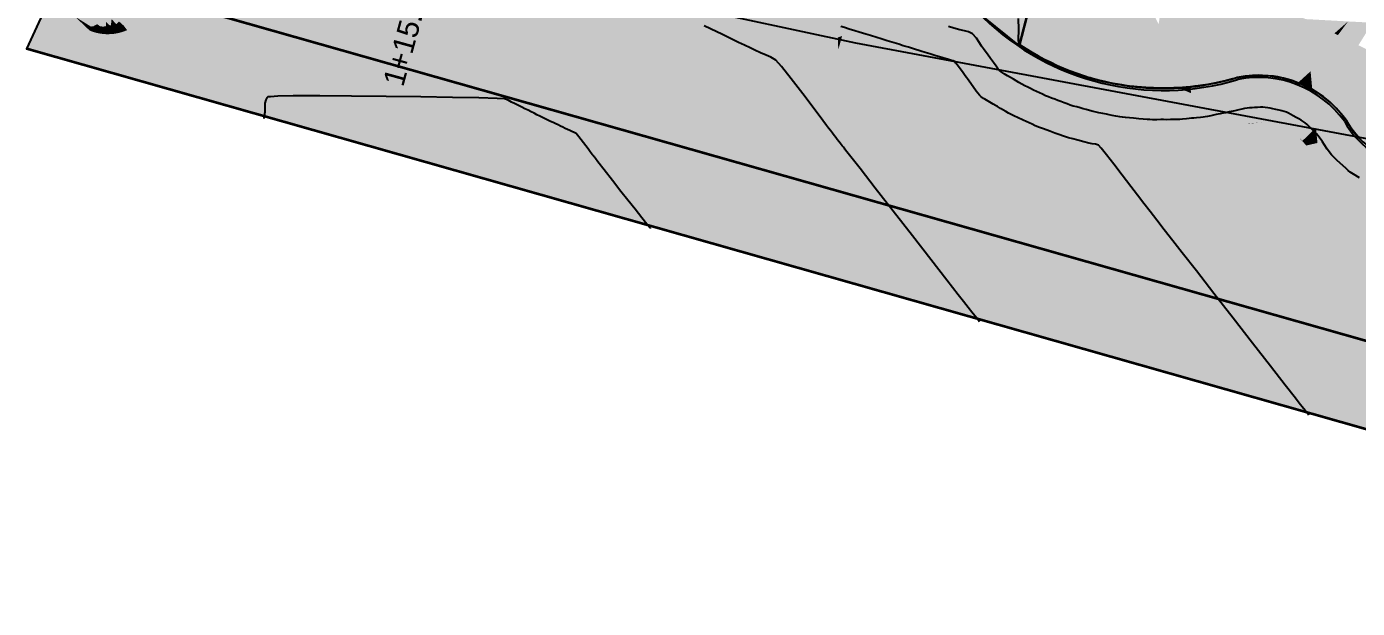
# Model space of a CAD drawing. Header units: millimetres. Extents: x 340454 to 342791, y 6993867 to 6995092.
# Drawn here: x 340709.1 to 340772, y 6994421.4 to 6994448.9 of the extents above; entities that cross this region are included whole.
import ezdxf

# ---------------------------------------------------------------- set-up
doc = ezdxf.new("R2010")
doc.units = ezdxf.units.MM
doc.header["$LTSCALE"] = 10
for name, color, linetype in [('A-MODELAGEM', 7, 'Continuous'), ('F-HZ-CORREDOR-FEAT', 2, 'Continuous'), ('F-HZ-SECAO-TXT', 7, 'Continuous'), ('Logo Inovar', 104, 'Continuous'), ('Lotes', 7, 'Continuous'), ('T-HM-CURVA_INTERMEDIARIA', 45, 'Continuous'), ('T-HM-CURVA_MESTRA', 20, 'Continuous'), ('TRAMA', 7, 'Continuous'), ('URB-Quadras', 3, 'Continuous')]:
    doc.layers.add(name, color=color, linetype=linetype)
doc.layers.add('PDF_VIAS', color=7, linetype='Continuous', true_color=0x818181)
doc.styles.add('ARIAL', font='arial.ttf', dxfattribs={"height": 2})
pattern_1 = [(0, (340635.80378, 6994418.6693), (0.4, 0.2), [0.2, -0.2, 0, -0.2, 0, -0.2])]

msp = doc.modelspace()

# ---------------------------------------------------------------- hatches: boundary and pattern name
at = {"layer": 'Logo Inovar'}
h = msp.add_hatch(dxfattribs=at)
h.set_pattern_fill('GRASS', color=253, scale=0.05)
h.set_pattern_definition([(90, (337861.4995, 6993200.848), (-0.8980256, 0.8980256), [0.238125, -1.5579262]), (45, (337861.4995, 6993200.848), (-0.8980256, 0.8980256), [0.238125, -1.031875]), (135, (337861.4995, 6993200.848), (-0.8980256, -0.8980256), [0.238125, -1.031875])])
h.paths.add_polyline_path([(340796.225, 6994427.227), (340795.349, 6994431.341), (340794.836, 6994432.973), (340792.425, 6994434.398), (340789.833, 6994433.594), (340788.189, 6994434.051), (340786.692, 6994435.438), (340785.127, 6994436.453), (340779.316, 6994440.222), (340773.95, 6994443.059), (340773.098, 6994443.431), (340748.271, 6994448.086), (340714.762, 6994455.266), (340712.687, 6994450.935)])
at = {"layer": 'TRAMA'}
h = msp.add_hatch(dxfattribs=at)
h.set_pattern_fill('MUDST', color=253, scale=0.8)
h.set_pattern_definition(pattern_1)
edge = h.paths.add_edge_path()
edge.add_line((340775.242, 6994463.544), (340773.927, 6994467.451))
edge.add_line((340773.927, 6994467.451), (340773.963, 6994470.081))
edge.add_line((340773.963, 6994470.081), (340774.876, 6994473.185))
edge.add_line((340774.876, 6994473.185), (340775.278, 6994475.85))
edge.add_line((340775.278, 6994475.85), (340772.357, 6994478.48))
edge.add_line((340772.357, 6994478.48), (340772.111, 6994478.569))
edge.add_arc((340767.37, 6994475.545), 5.624, -34.9514, 32.52204, ccw=False)
edge.add_arc((340777.889, 6994467.081), 7.9, 138.42555, 185.75499)
edge.add_arc((340763.767, 6994465.308), 6.337, 8.40289, 8.90329, ccw=False)
edge.add_arc((340763.712, 6994465.675), 6.349, -132.91346, 5.05414, ccw=False)
edge.add_line((340759.389, 6994461.025), (340758.653, 6994458.19))
edge.add_arc((340759.35, 6994458.087), 0.704, 171.61316, 219.18422)
edge.add_arc((340763.377, 6994463.713), 7.6, 233.00768, 307.83901)
edge.add_arc((340770.752, 6994453.51), 5, -10.29083, 122.84783, ccw=False)
edge.add_arc((340781.398, 6994453.004), 5.739, 183.87556, 221.05114)
edge.add_arc((340774.748, 6994446.187), 3.832, -82.83535, 52.70984, ccw=False)
edge.add_line((340775.226, 6994442.385), (340779.316, 6994440.222))
edge.add_line((340779.316, 6994440.222), (340785.127, 6994436.453))
edge.add_line((340785.127, 6994436.453), (340786.692, 6994435.438))
edge.add_line((340786.692, 6994435.438), (340788.189, 6994434.051))
edge.add_line((340788.189, 6994434.051), (340789.833, 6994433.594))
edge.add_line((340789.833, 6994433.594), (340792.425, 6994434.398))
edge.add_line((340792.425, 6994434.398), (340794.836, 6994432.973))
edge.add_line((340794.836, 6994432.973), (340795.349, 6994431.341))
edge.add_line((340795.349, 6994431.341), (340796.225, 6994427.227))
edge.add_line((340796.225, 6994427.227), (340803.306, 6994425.217))
edge.add_line((340803.306, 6994425.217), (340814.821, 6994465.865))
edge.add_arc((340823.002, 6994471.62), 10.003, 142.14748, 215.12391, ccw=False)
edge.add_line((340815.104, 6994477.759), (340815.44, 6994514.818))
edge.add_arc((340798.378, 6994522.634), 18.767, 303.1044, 335.38903, ccw=False)
edge.add_line((340808.628, 6994506.913), (340808.006, 6994472.385))
edge.add_line((340808.006, 6994472.385), (340798.513, 6994433.373))
edge.add_line((340798.513, 6994433.373), (340797.627, 6994433.819))
edge.add_line((340797.627, 6994433.819), (340792.77, 6994436.119))
edge.add_line((340792.77, 6994436.119), (340790.944, 6994439.588))
edge.add_line((340790.944, 6994439.588), (340792.186, 6994442.546))
edge.add_line((340792.186, 6994442.546), (340790.944, 6994444.701))
edge.add_line((340790.944, 6994444.701), (340790.287, 6994446.746))
edge.add_line((340790.287, 6994446.746), (340790.725, 6994449.996))
edge.add_line((340790.725, 6994449.996), (340789.264, 6994450.398))
edge.add_line((340789.264, 6994450.398), (340786.197, 6994450.069))
edge.add_line((340786.197, 6994450.069), (340784.371, 6994449.667))
edge.add_line((340784.371, 6994449.667), (340784.919, 6994447.732))
edge.add_line((340784.919, 6994447.732), (340783.787, 6994445.577))
edge.add_line((340783.787, 6994445.577), (340782.143, 6994445.322))
edge.add_line((340782.143, 6994445.322), (340778.163, 6994448.17))
edge.add_line((340778.163, 6994448.17), (340777.871, 6994452.26))
edge.add_line((340777.871, 6994452.26), (340777.177, 6994455.255))
edge.add_line((340777.177, 6994455.255), (340776.447, 6994460.038))
edge.add_line((340776.447, 6994460.038), (340775.242, 6994463.544))
h = msp.add_hatch(dxfattribs=at)
h.set_pattern_fill('AR-HBONE', color=253, scale=0.0015)
h.set_pattern_definition([(45, (340755.23036, 6994449.10018), (0, 0.21552615), [0.4572, -0.1524]), (135, (340755.33812, 6994449.20794), (2e-17, 0.21552615), [0.4572, -0.1524])])
h.paths.add_polyline_path([(340756.33, 6994449.254), (340755.847, 6994449.385), (340755.846, 6994449.38), (340754.41, 6994449.774), (340754.278, 6994449.292, 0.044622), (340755.983, 6994447.918)])
h.paths.add_polyline_path([(340716.655, 6994459.624), (340720.605, 6994458.54), (340720.611, 6994458.554), (340720.799, 6994458.561), (340720.789, 6994458.489), (340720.895, 6994458.46), (340720.908, 6994458.492), (340721.049, 6994458.474), (340721.078, 6994458.41), (340721.206, 6994458.375), (340721.251, 6994458.481), (340721.438, 6994458.489), (340721.416, 6994458.317), (340721.496, 6994458.295), (340721.548, 6994458.419), (340721.689, 6994458.401), (340721.692, 6994458.394), (340721.86, 6994458.401), (340721.834, 6994458.202), (340721.908, 6994458.182), (340721.969, 6994458.331), (340722.111, 6994458.314), (340722.208, 6994458.099), (340727.523, 6994456.64), (340727.582, 6994456.782), (340727.77, 6994456.789), (340727.742, 6994456.58), (340727.814, 6994456.56), (340727.879, 6994456.72), (340728.021, 6994456.702), (340728.124, 6994456.475), (340728.125, 6994456.474), (340728.222, 6994456.709), (340728.41, 6994456.716), (340728.372, 6994456.427), (340728.34, 6994456.415), (340728.566, 6994456.353), (340728.454, 6994456.489), (340728.519, 6994456.647), (340728.661, 6994456.629), (340728.664, 6994456.622), (340728.832, 6994456.629), (340728.793, 6994456.34), (340728.718, 6994456.311), (340729.018, 6994456.229), (340728.876, 6994456.402), (340728.941, 6994456.559), (340729.083, 6994456.542), (340729.184, 6994456.318), (340729.09, 6994456.209), (340754.278, 6994449.292), (340754.41, 6994449.774), (340716.702, 6994460.13), (340716.51, 6994460.185), (340716.399, 6994459.801), (340716.211, 6994459.855), (340712.472, 6994451.672), (340712.565, 6994451.63), (340712.927, 6994451.464)])
h = msp.add_hatch(dxfattribs=at)
h.set_pattern_fill('MUDST', color=253, scale=0.8)
h.set_pattern_definition(pattern_1)
edge = h.paths.add_edge_path()
edge.add_arc((340775.019, 6994431.677), 64.71, 154.41223, 158.62038)
edge.add_line((340714.762, 6994455.266), (340748.271, 6994448.086))
edge.add_line((340748.271, 6994448.086), (340771.866, 6994443.662))
edge.add_arc((340774.748, 6994446.187), 3.832, 208.00531, 221.21397, ccw=False)
edge.add_arc((340767.319, 6994441.467), 4.99, 35.81786, 101.46147)
edge.add_arc((340762.814, 6994458.136), 12.292, 226.01774, 286.61018, ccw=False)
edge.add_line((340754.278, 6994449.292), (340716.655, 6994459.624))
h = msp.add_hatch(dxfattribs=at)
h.set_pattern_fill('AR-HBONE', color=253, scale=0.0015)
h.set_pattern_definition([(45, (337861.49948, 6993610.78793), (0, 0.215526147), [0.4572, -0.1524]), (135, (337861.60724, 6993610.8957), (2e-17, 0.215526147), [0.4572, -0.1524])])
h.paths.add_polyline_path([(340709.057, 6994447.807), (340802.214, 6994421.369), (340803.305, 6994425.217), (340710.74, 6994451.487)])

# ---------------------------------------------------------------- linework, layer by layer
at = {"layer": 'A-MODELAGEM', "color": 161, "linetype": 'Continuous', "lineweight": -3}
for points in [[(340741.993, 6994449.136), (340743.094, 6994448.845), (340742.903, 6994452.45)], [(340743.094, 6994448.845), (340744.001, 6994452.149), (340742.903, 6994452.45)], [(340743.094, 6994448.845), (340744.194, 6994448.554), (340744.001, 6994452.149)], [(340744.194, 6994448.554), (340745.099, 6994451.847), (340744.001, 6994452.149)], [(340744.194, 6994448.554), (340745.295, 6994448.263), (340745.099, 6994451.847)], [(340745.295, 6994448.263), (340746.197, 6994451.545), (340745.099, 6994451.847)], [(340763.053, 6994452.089), (340762.58, 6994448.968), (340762.969, 6994448.145)], [(340763.283, 6994451.987), (340763.053, 6994452.089), (340762.969, 6994448.145)], [(340763.283, 6994451.987), (340762.969, 6994448.145), (340763.46, 6994447.105)], [(340763.53, 6994451.877), (340763.283, 6994451.987), (340763.46, 6994447.105)], [(340763.53, 6994451.877), (340763.46, 6994447.105), (340764.085, 6994446.02)], [(340763.793, 6994451.76), (340763.53, 6994451.877), (340764.085, 6994446.02)], [(340745.295, 6994448.263), (340746.396, 6994447.971), (340746.197, 6994451.545)], [(340746.396, 6994447.971), (340747.295, 6994451.244), (340746.197, 6994451.545)], [(340746.396, 6994447.971), (340747.413, 6994448.345), (340747.295, 6994451.244)], [(340747.413, 6994448.345), (340747.616, 6994448.419), (340747.295, 6994451.244)], [(340747.616, 6994448.419), (340748.315, 6994450.964), (340747.295, 6994451.244)], [(340755.139, 6994448.637), (340755.163, 6994451.19), (340754.816, 6994451.062)], [(340755.139, 6994448.637), (340756.757, 6994450.893), (340755.163, 6994451.19)], [(340764.351, 6994451.513), (340763.793, 6994451.76), (340764.666, 6994446.094)], [(340763.793, 6994451.76), (340764.085, 6994446.02), (340764.666, 6994446.094)], [(340764.737, 6994451.341), (340764.351, 6994451.513), (340764.666, 6994446.094)], [(340764.737, 6994451.341), (340764.666, 6994446.094), (340765.443, 6994446.236)], [(340765.167, 6994451.151), (340764.737, 6994451.341), (340765.443, 6994446.236)], [(340713.808, 6994448.693), (340712.694, 6994450.967), (340713.652, 6994448.904)], [(340714.001, 6994448.791), (340712.694, 6994450.967), (340713.808, 6994448.693)], [(340714.001, 6994448.791), (340712.859, 6994450.729), (340712.694, 6994450.967)], [(340714.001, 6994448.791), (340714.138, 6994448.875), (340712.859, 6994450.729)], [(340747.616, 6994448.419), (340748.422, 6994448.715), (340748.315, 6994450.964)], [(340748.422, 6994448.715), (340748.836, 6994448.867), (340748.315, 6994450.964)], [(340754.287, 6994449.324), (340755.139, 6994448.637), (340754.816, 6994451.062)], [(340755.139, 6994448.637), (340755.992, 6994447.95), (340756.757, 6994450.893)], [(340756.757, 6994450.893), (340755.992, 6994447.95), (340755.993, 6994447.949)], [(340756.464, 6994447.661), (340756.757, 6994450.893), (340755.993, 6994447.949)], [(340756.947, 6994447.393), (340756.757, 6994450.893), (340756.464, 6994447.661)], [(340761.676, 6994450.881), (340756.757, 6994450.893), (340761.201, 6994446.053)], [(340761.201, 6994446.053), (340756.757, 6994450.893), (340760.64, 6994446.138)], [(340760.64, 6994446.138), (340756.757, 6994450.893), (340760.083, 6994446.247)], [(340760.083, 6994446.247), (340756.757, 6994450.893), (340759.536, 6994446.381)], [(340759.536, 6994446.381), (340756.757, 6994450.893), (340758.995, 6994446.539)], [(340758.995, 6994446.539), (340756.757, 6994450.893), (340758.468, 6994446.719)], [(340758.468, 6994446.719), (340756.757, 6994450.893), (340757.949, 6994446.922)], [(340757.949, 6994446.922), (340756.757, 6994450.893), (340757.442, 6994447.147)], [(340757.442, 6994447.147), (340756.757, 6994450.893), (340756.947, 6994447.393)], [(340761.676, 6994450.881), (340761.201, 6994446.053), (340761.949, 6994450.302)], [(340765.221, 6994451.127), (340765.167, 6994451.151), (340766.21, 6994446.428)], [(340765.167, 6994451.151), (340765.443, 6994446.236), (340766.21, 6994446.428)], [(340765.717, 6994450.907), (340765.221, 6994451.127), (340766.299, 6994446.453)], [(340765.221, 6994451.127), (340766.21, 6994446.428), (340766.299, 6994446.453)], [(340766.162, 6994450.709), (340765.717, 6994450.907), (340766.299, 6994446.453)], [(340766.461, 6994450.577), (340766.162, 6994450.709), (340767.024, 6994446.548)], [(340766.162, 6994450.709), (340766.299, 6994446.453), (340767.024, 6994446.548)], [(340766.936, 6994450.366), (340766.461, 6994450.577), (340767.024, 6994446.548)], [(340761.949, 6994450.302), (340761.201, 6994446.053), (340761.77, 6994445.994)], [(340761.949, 6994450.302), (340761.77, 6994445.994), (340762.266, 6994449.632)], [(340767.311, 6994450.2), (340766.936, 6994450.366), (340767.756, 6994446.538)], [(340766.936, 6994450.366), (340767.024, 6994446.548), (340767.756, 6994446.538)], [(340767.798, 6994449.984), (340767.311, 6994450.2), (340767.756, 6994446.538)], [(340767.798, 6994449.984), (340767.756, 6994446.538), (340768.475, 6994446.424)], [(340768.114, 6994449.843), (340767.798, 6994449.984), (340768.475, 6994446.424)], [(340711.114, 6994449.051), (340712.042, 6994448.67), (340711.345, 6994449.332)], [(340712.042, 6994448.67), (340712.097, 6994448.862), (340711.345, 6994449.332)], [(340749.517, 6994447.354), (340750.055, 6994449.315), (340749.422, 6994449.082)], [(340750.557, 6994447.148), (340750.055, 6994449.315), (340749.517, 6994447.354)], [(340750.557, 6994447.148), (340750.414, 6994449.446), (340750.055, 6994449.315)], [(340750.557, 6994447.148), (340751.275, 6994449.763), (340750.414, 6994449.446)], [(340751.597, 6994446.942), (340751.275, 6994449.763), (340750.557, 6994447.148)], [(340751.597, 6994446.942), (340751.396, 6994449.807), (340751.275, 6994449.763)], [(340751.597, 6994446.942), (340752.394, 6994449.843), (340751.396, 6994449.807)], [(340752.637, 6994446.736), (340752.394, 6994449.843), (340751.597, 6994446.942)], [(340752.637, 6994446.736), (340753.414, 6994449.563), (340752.394, 6994449.843)], [(340752.637, 6994446.736), (340754.287, 6994449.324), (340753.414, 6994449.563)], [(340752.637, 6994446.736), (340755.139, 6994448.637), (340754.287, 6994449.324)], [(340762.266, 6994449.632), (340761.77, 6994445.994), (340762.58, 6994448.968)], [(340769.528, 6994449.216), (340768.114, 6994449.843), (340769.694, 6994447.491)], [(340768.114, 6994449.843), (340768.475, 6994446.424), (340769.694, 6994447.491)], [(340712.042, 6994448.67), (340712.225, 6994448.782), (340712.097, 6994448.862)], [(340712.042, 6994448.67), (340712.189, 6994448.616), (340712.225, 6994448.782)], [(340712.225, 6994448.782), (340712.247, 6994448.885), (340712.097, 6994448.862)], [(340712.189, 6994448.616), (340712.359, 6994448.698), (340712.225, 6994448.782)], [(340712.189, 6994448.616), (340712.34, 6994448.571), (340712.359, 6994448.698)], [(340712.225, 6994448.782), (340712.374, 6994448.8), (340712.247, 6994448.885)], [(340712.359, 6994448.698), (340712.374, 6994448.8), (340712.225, 6994448.782)], [(340712.376, 6994448.815), (340712.25, 6994448.9), (340712.247, 6994448.885)], [(340712.374, 6994448.8), (340712.376, 6994448.815), (340712.247, 6994448.885)], [(340712.376, 6994448.815), (340712.4, 6994448.973), (340712.25, 6994448.9)], [(340712.34, 6994448.571), (340712.501, 6994448.609), (340712.359, 6994448.698)], [(340712.359, 6994448.698), (340712.509, 6994448.71), (340712.374, 6994448.8)], [(340712.501, 6994448.609), (340712.509, 6994448.71), (340712.359, 6994448.698)], [(340712.511, 6994448.725), (340712.376, 6994448.815), (340712.374, 6994448.8)], [(340712.509, 6994448.71), (340712.511, 6994448.725), (340712.374, 6994448.8)], [(340712.376, 6994448.815), (340712.524, 6994448.882), (340712.4, 6994448.973)], [(340712.511, 6994448.725), (340712.524, 6994448.882), (340712.376, 6994448.815)], [(340712.501, 6994448.609), (340712.655, 6994448.613), (340712.509, 6994448.71)], [(340712.655, 6994448.628), (340712.511, 6994448.725), (340712.509, 6994448.71)], [(340712.655, 6994448.613), (340712.655, 6994448.628), (340712.509, 6994448.71)], [(340712.511, 6994448.725), (340712.658, 6994448.783), (340712.524, 6994448.882)], [(340712.655, 6994448.628), (340712.658, 6994448.783), (340712.511, 6994448.725)], [(340712.658, 6994448.783), (340712.659, 6994448.86), (340712.524, 6994448.882)], [(340712.655, 6994448.628), (340712.813, 6994448.668), (340712.658, 6994448.783)], [(340712.809, 6994448.745), (340712.659, 6994448.86), (340712.658, 6994448.783)], [(340712.813, 6994448.668), (340712.809, 6994448.745), (340712.658, 6994448.783)], [(340712.809, 6994448.745), (340712.802, 6994448.876), (340712.659, 6994448.86)], [(340712.821, 6994448.86), (340712.808, 6994449.085), (340712.802, 6994448.876)], [(340712.809, 6994448.745), (340712.821, 6994448.86), (340712.802, 6994448.876)], [(340712.821, 6994448.86), (340712.975, 6994448.931), (340712.808, 6994449.085)], [(340712.829, 6994448.729), (340712.821, 6994448.86), (340712.809, 6994448.745)], [(340712.813, 6994448.668), (340712.829, 6994448.729), (340712.809, 6994448.745)], [(340712.834, 6994448.653), (340712.829, 6994448.729), (340712.813, 6994448.668)], [(340713.006, 6994448.707), (340712.975, 6994448.931), (340712.821, 6994448.86)], [(340713.006, 6994448.707), (340712.821, 6994448.86), (340712.829, 6994448.729)], [(340713.024, 6994448.579), (340712.829, 6994448.729), (340712.834, 6994448.653)], [(340713.024, 6994448.579), (340713.006, 6994448.707), (340712.829, 6994448.729)], [(340713.006, 6994448.707), (340713.053, 6994448.859), (340712.975, 6994448.931)], [(340713.053, 6994448.859), (340713.042, 6994448.92), (340712.975, 6994448.931)], [(340713.09, 6994448.637), (340713.053, 6994448.859), (340713.006, 6994448.707)], [(340713.024, 6994448.579), (340713.09, 6994448.637), (340713.006, 6994448.707)], [(340713.166, 6994448.803), (340713.075, 6994449.219), (340713.042, 6994448.92)], [(340713.166, 6994448.803), (340713.042, 6994448.92), (340713.053, 6994448.859)], [(340713.09, 6994448.637), (340713.179, 6994448.743), (340713.053, 6994448.859)], [(340713.179, 6994448.743), (340713.166, 6994448.803), (340713.053, 6994448.859)], [(340713.166, 6994448.803), (340713.249, 6994449.025), (340713.075, 6994449.219)], [(340713.226, 6994448.525), (340713.179, 6994448.743), (340713.09, 6994448.637)], [(340713.367, 6994448.612), (340713.249, 6994449.025), (340713.166, 6994448.803)], [(340713.367, 6994448.612), (340713.166, 6994448.803), (340713.179, 6994448.743)], [(340713.383, 6994448.554), (340713.179, 6994448.743), (340713.226, 6994448.525)], [(340713.383, 6994448.554), (340713.367, 6994448.612), (340713.179, 6994448.743)], [(340713.367, 6994448.612), (340713.296, 6994448.973), (340713.249, 6994449.025)], [(340713.614, 6994448.618), (340713.423, 6994449.106), (340713.296, 6994448.973)], [(340713.42, 6994448.562), (340713.296, 6994448.973), (340713.367, 6994448.612)], [(340713.614, 6994448.618), (340713.296, 6994448.973), (340713.42, 6994448.562)], [(340713.76, 6994448.673), (340713.423, 6994449.106), (340713.614, 6994448.618)], [(340713.76, 6994448.673), (340713.652, 6994448.904), (340713.423, 6994449.106)], [(340713.76, 6994448.673), (340713.808, 6994448.693), (340713.652, 6994448.904)], [(340748.477, 6994447.56), (340748.422, 6994448.715), (340747.616, 6994448.419)], [(340748.477, 6994447.56), (340748.836, 6994448.867), (340748.422, 6994448.715)], [(340749.517, 6994447.354), (340748.836, 6994448.867), (340748.477, 6994447.56)], [(340749.517, 6994447.354), (340749.422, 6994449.082), (340748.836, 6994448.867)], [(340762.58, 6994448.968), (340761.77, 6994445.994), (340762.342, 6994445.96)], [(340762.58, 6994448.968), (340762.342, 6994445.96), (340762.969, 6994448.145)], [(340771.541, 6994449.106), (340769.528, 6994449.216), (340770.894, 6994448.541)], [(340770.894, 6994448.541), (340769.528, 6994449.216), (340769.694, 6994447.491)], [(340771.541, 6994449.106), (340770.894, 6994448.541), (340771.059, 6994448.46)], [(340771.858, 6994449.089), (340771.541, 6994449.106), (340771.059, 6994448.46)], [(340771.858, 6994449.089), (340771.059, 6994448.46), (340771.445, 6994448.269)], [(340772.322, 6994449.064), (340771.858, 6994449.089), (340771.445, 6994448.269)], [(340772.322, 6994449.064), (340771.445, 6994448.269), (340771.622, 6994448.181)], [(340772.693, 6994449.044), (340772.322, 6994449.064), (340771.622, 6994448.181)], [(340772.693, 6994449.044), (340771.622, 6994448.181), (340772.029, 6994447.98)], [(340712.495, 6994448.537), (340712.501, 6994448.609), (340712.34, 6994448.571)], [(340712.653, 6994448.514), (340712.501, 6994448.609), (340712.495, 6994448.537)], [(340712.653, 6994448.514), (340712.655, 6994448.613), (340712.501, 6994448.609)], [(340712.653, 6994448.514), (340712.821, 6994448.502), (340712.655, 6994448.613)], [(340712.821, 6994448.517), (340712.813, 6994448.668), (340712.655, 6994448.628)], [(340712.821, 6994448.517), (340712.655, 6994448.628), (340712.655, 6994448.613)], [(340712.821, 6994448.502), (340712.821, 6994448.517), (340712.655, 6994448.613)], [(340712.821, 6994448.517), (340712.834, 6994448.653), (340712.813, 6994448.668)], [(340712.843, 6994448.502), (340712.834, 6994448.653), (340712.821, 6994448.517)], [(340712.843, 6994448.502), (340712.821, 6994448.517), (340712.821, 6994448.502)], [(340712.843, 6994448.502), (340713.034, 6994448.505), (340712.834, 6994448.653)], [(340713.034, 6994448.505), (340713.024, 6994448.579), (340712.834, 6994448.653)], [(340713.112, 6994448.511), (340713.09, 6994448.637), (340713.024, 6994448.579)], [(340713.112, 6994448.511), (340713.024, 6994448.579), (340713.034, 6994448.505)], [(340713.112, 6994448.511), (340713.226, 6994448.525), (340713.09, 6994448.637)], [(340713.42, 6994448.562), (340713.367, 6994448.612), (340713.383, 6994448.554)], [(340747.436, 6994447.765), (340747.413, 6994448.345), (340746.396, 6994447.971)], [(340747.436, 6994447.765), (340747.616, 6994448.419), (340747.413, 6994448.345)], [(340748.477, 6994447.56), (340747.616, 6994448.419), (340747.436, 6994447.765)], [(340753.096, 6994446.102), (340755.139, 6994448.637), (340752.637, 6994446.736)], [(340753.096, 6994446.102), (340755.992, 6994447.95), (340755.139, 6994448.637)], [(340762.969, 6994448.145), (340762.342, 6994445.96), (340762.922, 6994445.953)], [(340762.969, 6994448.145), (340762.922, 6994445.953), (340763.46, 6994447.105)], [(340771.059, 6994448.46), (340770.894, 6994448.541), (340769.694, 6994447.491)], [(340771.059, 6994448.46), (340769.694, 6994447.491), (340769.704, 6994447.392)], [(340771.445, 6994448.269), (340771.059, 6994448.46), (340769.704, 6994447.392)], [(340771.445, 6994448.269), (340769.704, 6994447.392), (340769.765, 6994446.748)], [(340771.622, 6994448.181), (340771.445, 6994448.269), (340769.765, 6994446.748)], [(340771.622, 6994448.181), (340769.765, 6994446.748), (340769.771, 6994446.692)], [(340772.029, 6994447.98), (340771.622, 6994448.181), (340769.771, 6994446.692)], [(340753.761, 6994445.183), (340755.992, 6994447.95), (340753.096, 6994446.102)], [(340753.761, 6994445.183), (340753.917, 6994445.075), (340755.992, 6994447.95)], [(340754.079, 6994444.977), (340755.992, 6994447.95), (340753.917, 6994445.075)], [(340754.081, 6994444.976), (340755.992, 6994447.95), (340754.079, 6994444.977)], [(340754.081, 6994444.976), (340755.993, 6994447.949), (340755.992, 6994447.95)], [(340754.081, 6994444.976), (340754.716, 6994444.662), (340755.993, 6994447.949)], [(340754.716, 6994444.662), (340756.464, 6994447.661), (340755.993, 6994447.949)], [(340754.716, 6994444.662), (340755.993, 6994447.949), (340754.716, 6994444.662)], [(340754.716, 6994444.662), (340755.348, 6994444.349), (340756.464, 6994447.661)], [(340755.348, 6994444.349), (340756.947, 6994447.393), (340756.464, 6994447.661)], [(340755.348, 6994444.349), (340756.464, 6994447.661), (340755.348, 6994444.349)], [(340769.694, 6994447.491), (340768.475, 6994446.424), (340769.704, 6994447.392)], [(340772.029, 6994447.98), (340769.771, 6994446.692), (340769.846, 6994445.914)], [(340772.229, 6994447.881), (340772.029, 6994447.98), (340769.846, 6994445.914)], [(340772.46, 6994447.767), (340772.229, 6994447.881), (340769.846, 6994445.912)], [(340772.229, 6994447.881), (340769.846, 6994445.914), (340769.846, 6994445.912)], [(340772.46, 6994447.767), (340769.846, 6994445.91), (340770.433, 6994445.493)], [(340772.46, 6994447.767), (340769.846, 6994445.912), (340769.846, 6994445.91)], [(340772.86, 6994447.57), (340772.46, 6994447.767), (340770.433, 6994445.493)], [(340773.117, 6994447.442), (340772.86, 6994447.57), (340770.433, 6994445.493)], [(340773.117, 6994447.442), (340770.433, 6994445.493), (340770.977, 6994445.006)], [(340773.507, 6994447.25), (340773.117, 6994447.442), (340770.977, 6994445.006)], [(340756.011, 6994444.102), (340756.947, 6994447.393), (340755.348, 6994444.349)], [(340756.011, 6994444.102), (340757.442, 6994447.147), (340756.947, 6994447.393)], [(340756.011, 6994444.102), (340756.947, 6994447.393), (340756.011, 6994444.102)], [(340756.669, 6994443.856), (340757.442, 6994447.147), (340756.011, 6994444.102)], [(340756.669, 6994443.856), (340757.949, 6994446.922), (340757.442, 6994447.147)], [(340756.669, 6994443.856), (340757.442, 6994447.147), (340756.669, 6994443.856)], [(340757.354, 6994443.677), (340757.949, 6994446.922), (340756.669, 6994443.856)], [(340757.354, 6994443.677), (340758.468, 6994446.719), (340757.949, 6994446.922)], [(340757.354, 6994443.677), (340757.949, 6994446.922), (340757.354, 6994443.677)], [(340763.46, 6994447.105), (340762.922, 6994445.953), (340763.501, 6994445.973)], [(340763.46, 6994447.105), (340763.977, 6994446.011), (340764.085, 6994446.02)], [(340763.46, 6994447.105), (340763.501, 6994445.973), (340763.977, 6994446.011)], [(340769.704, 6994447.392), (340768.475, 6994446.424), (340769.765, 6994446.748)], [(340773.787, 6994447.111), (340773.507, 6994447.25), (340770.977, 6994445.006)], [(340773.787, 6994447.111), (340770.977, 6994445.006), (340771.446, 6994444.446)], [(340774.151, 6994446.931), (340773.787, 6994447.111), (340771.446, 6994444.446)], [(340774.458, 6994446.78), (340774.151, 6994446.931), (340771.446, 6994444.446)], [(340758.033, 6994443.499), (340758.468, 6994446.719), (340757.354, 6994443.677)], [(340758.033, 6994443.499), (340758.995, 6994446.539), (340758.468, 6994446.719)], [(340758.033, 6994443.499), (340758.468, 6994446.719), (340758.033, 6994443.499)], [(340758.033, 6994443.499), (340758.734, 6994443.39), (340758.995, 6994446.539)], [(340758.734, 6994443.39), (340759.536, 6994446.381), (340758.995, 6994446.539)], [(340758.734, 6994443.39), (340758.995, 6994446.539), (340758.734, 6994443.39)], [(340758.734, 6994443.39), (340759.429, 6994443.282), (340759.536, 6994446.381)], [(340759.429, 6994443.282), (340760.083, 6994446.247), (340759.536, 6994446.381)], [(340759.429, 6994443.282), (340759.536, 6994446.381), (340759.429, 6994443.282)], [(340759.429, 6994443.282), (340760.137, 6994443.244), (340760.083, 6994446.247)], [(340760.137, 6994443.244), (340760.64, 6994446.138), (340760.083, 6994446.247)], [(340760.137, 6994443.244), (340760.083, 6994446.247), (340760.137, 6994443.244)], [(340765.914, 6994444.059), (340765.443, 6994446.236), (340764.666, 6994446.094)], [(340766.815, 6994444.292), (340766.21, 6994446.428), (340765.443, 6994446.236)], [(340765.914, 6994444.059), (340766.815, 6994444.292), (340765.443, 6994446.236)], [(340766.815, 6994444.292), (340766.299, 6994446.453), (340766.21, 6994446.428)], [(340766.815, 6994444.292), (340767.024, 6994446.548), (340766.299, 6994446.453)], [(340767.004, 6994444.299), (340767.024, 6994446.548), (340766.815, 6994444.292)], [(340767.004, 6994444.299), (340767.154, 6994444.31), (340767.024, 6994446.548)], [(340767.567, 6994444.341), (340767.024, 6994446.548), (340767.154, 6994444.31)], [(340767.567, 6994444.341), (340767.756, 6994446.538), (340767.024, 6994446.548)], [(340767.567, 6994444.341), (340767.024, 6994446.548), (340767.567, 6994444.341)], [(340767.567, 6994444.341), (340768.475, 6994446.424), (340767.756, 6994446.538)], [(340767.567, 6994444.341), (340767.756, 6994446.538), (340767.567, 6994444.341)], [(340767.567, 6994444.341), (340767.969, 6994444.253), (340768.475, 6994446.424)], [(340767.969, 6994444.253), (340768.372, 6994444.164), (340768.475, 6994446.424)], [(340768.372, 6994444.164), (340769.17, 6994446.208), (340768.475, 6994446.424)], [(340768.372, 6994444.164), (340768.475, 6994446.424), (340768.372, 6994444.164)], [(340768.372, 6994444.164), (340769.827, 6994445.896), (340769.17, 6994446.208)], [(340768.372, 6994444.164), (340769.17, 6994446.208), (340768.372, 6994444.164)], [(340769.765, 6994446.748), (340768.475, 6994446.424), (340769.17, 6994446.208)], [(340769.765, 6994446.748), (340769.17, 6994446.208), (340769.771, 6994446.692)], [(340769.771, 6994446.692), (340769.17, 6994446.208), (340769.846, 6994445.914)], [(340769.846, 6994445.914), (340769.17, 6994446.208), (340769.827, 6994445.896)], [(340774.458, 6994446.78), (340771.446, 6994444.446), (340771.505, 6994444.338)], [(340774.516, 6994446.751), (340774.458, 6994446.78), (340771.505, 6994444.338)], [(340774.516, 6994446.751), (340771.505, 6994444.338), (340771.9, 6994443.774)], [(340774.822, 6994446.6), (340774.516, 6994446.751), (340771.9, 6994443.774)], [(340774.822, 6994446.6), (340771.9, 6994443.774), (340772.526, 6994443.188)], [(340760.137, 6994443.244), (340760.838, 6994443.207), (340760.64, 6994446.138)], [(340760.838, 6994443.207), (340761.201, 6994446.053), (340760.64, 6994446.138)], [(340760.838, 6994443.207), (340760.64, 6994446.138), (340760.838, 6994443.207)], [(340761.546, 6994443.24), (340761.201, 6994446.053), (340760.838, 6994443.207)], [(340761.546, 6994443.24), (340761.77, 6994445.994), (340761.201, 6994446.053)], [(340761.546, 6994443.24), (340761.201, 6994446.053), (340761.546, 6994443.24)], [(340762.247, 6994443.273), (340761.77, 6994445.994), (340761.546, 6994443.24)], [(340762.247, 6994443.273), (340762.342, 6994445.96), (340761.77, 6994445.994)], [(340762.247, 6994443.273), (340761.77, 6994445.994), (340762.247, 6994443.273)], [(340762.949, 6994443.377), (340762.342, 6994445.96), (340762.247, 6994443.273)], [(340762.949, 6994443.377), (340762.922, 6994445.953), (340762.342, 6994445.96)], [(340762.949, 6994443.377), (340762.342, 6994445.96), (340762.949, 6994443.377)], [(340763.643, 6994443.48), (340763.501, 6994445.973), (340762.922, 6994445.953)], [(340763.643, 6994443.48), (340762.922, 6994445.953), (340762.949, 6994443.377)], [(340763.643, 6994443.48), (340762.922, 6994445.953), (340763.643, 6994443.48)], [(340764.117, 6994445.715), (340763.977, 6994446.011), (340763.501, 6994445.973)], [(340764.331, 6994443.654), (340764.117, 6994445.715), (340763.501, 6994445.973)], [(340764.331, 6994443.654), (340763.501, 6994445.973), (340764.331, 6994443.654)], [(340764.331, 6994443.654), (340763.501, 6994445.973), (340763.643, 6994443.48)], [(340764.117, 6994445.715), (340764.085, 6994446.02), (340763.977, 6994446.011)], [(340765.01, 6994443.825), (340764.666, 6994446.094), (340764.085, 6994446.02)], [(340765.01, 6994443.825), (340764.085, 6994446.02), (340765.01, 6994443.825)], [(340765.01, 6994443.825), (340764.085, 6994446.02), (340764.117, 6994445.715)], [(340765.01, 6994443.825), (340764.117, 6994445.715), (340764.331, 6994443.654)], [(340765.01, 6994443.825), (340765.914, 6994444.059), (340764.666, 6994446.094)], [(340765.01, 6994443.825), (340764.666, 6994446.094), (340765.01, 6994443.825)], [(340768.731, 6994443.96), (340769.827, 6994445.896), (340768.372, 6994444.164)], [(340769.089, 6994443.756), (340769.827, 6994445.896), (340768.731, 6994443.96)], [(340769.089, 6994443.756), (340769.947, 6994444.865), (340769.827, 6994445.896)], [(340769.089, 6994443.756), (340769.827, 6994445.896), (340769.089, 6994443.756)], [(340769.846, 6994445.914), (340769.827, 6994445.896), (340769.846, 6994445.912)], [(340769.846, 6994445.912), (340769.827, 6994445.896), (340769.846, 6994445.91)], [(340769.846, 6994445.91), (340769.827, 6994445.896), (340769.849, 6994445.882)], [(340769.947, 6994444.865), (340769.849, 6994445.882), (340769.827, 6994445.896)], [(340770.433, 6994445.493), (340769.846, 6994445.91), (340769.849, 6994445.882)], [(340769.947, 6994444.865), (340770.433, 6994445.493), (340769.849, 6994445.882)], [(340769.947, 6994444.865), (340770.977, 6994445.006), (340770.433, 6994445.493)], [(340769.996, 6994444.356), (340770.977, 6994445.006), (340769.947, 6994444.865)], [(340770.022, 6994444.082), (340770.977, 6994445.006), (340769.996, 6994444.356)], [(340770.047, 6994443.819), (340770.977, 6994445.006), (340770.022, 6994444.082)], [(340770.047, 6994443.819), (340771.446, 6994444.446), (340770.977, 6994445.006)], [(340767.004, 6994444.299), (340766.815, 6994444.292), (340766.816, 6994444.285)], [(340769.089, 6994443.756), (340769.996, 6994444.356), (340769.947, 6994444.865)], [(340769.089, 6994443.756), (340769.947, 6994444.865), (340769.089, 6994443.756)], [(340769.089, 6994443.756), (340770.022, 6994444.082), (340769.996, 6994444.356)], [(340769.089, 6994443.756), (340769.996, 6994444.356), (340769.089, 6994443.756)], [(340770.073, 6994443.556), (340771.446, 6994444.446), (340770.047, 6994443.819)], [(340770.073, 6994443.556), (340771.505, 6994444.338), (340771.446, 6994444.446)], [(340770.076, 6994443.522), (340771.505, 6994444.338), (340770.073, 6994443.556)], [(340770.076, 6994443.522), (340771.9, 6994443.774), (340771.505, 6994444.338)], [(340769.089, 6994443.756), (340769.377, 6994443.459), (340770.022, 6994444.082)], [(340769.379, 6994443.457), (340770.022, 6994444.082), (340769.377, 6994443.459)], [(340769.379, 6994443.457), (340770.047, 6994443.819), (340770.022, 6994444.082)], [(340769.443, 6994443.39), (340770.047, 6994443.819), (340769.379, 6994443.457)], [(340769.443, 6994443.39), (340769.603, 6994443.252), (340770.047, 6994443.819)], [(340769.603, 6994443.252), (340770.073, 6994443.556), (340770.047, 6994443.819)], [(340770.091, 6994443.363), (340771.9, 6994443.774), (340770.076, 6994443.522)], [(340770.191, 6994442.326), (340771.9, 6994443.774), (340770.091, 6994443.363)], [(340770.191, 6994442.326), (340770.191, 6994442.326), (340771.9, 6994443.774)], [(340770.191, 6994442.326), (340771.26, 6994441.478), (340771.9, 6994443.774)], [(340771.26, 6994441.478), (340772.526, 6994443.188), (340771.9, 6994443.774)], [(340771.26, 6994441.478), (340771.9, 6994443.774), (340771.26, 6994441.478)], [(340769.443, 6994443.39), (340769.587, 6994443.242), (340769.603, 6994443.252)], [(340769.603, 6994443.252), (340770.076, 6994443.522), (340770.073, 6994443.556)], [(340769.603, 6994443.252), (340770.091, 6994443.363), (340770.076, 6994443.522)], [(340770.19, 6994442.327), (340770.091, 6994443.363), (340769.603, 6994443.252)], [(340770.19, 6994442.327), (340770.191, 6994442.326), (340770.091, 6994443.363)], [(340771.26, 6994441.478), (340772.514, 6994440.944), (340772.526, 6994443.188)]]:
    msp.add_solid(points, dxfattribs=at)
at = {"layer": 'A-MODELAGEM', "color": 11, "linetype": 'Continuous', "lineweight": -3}
for points in [[(340754.716, 6994444.662), (340754.716, 6994444.662), (340754.081, 6994444.976)], [(340754.716, 6994444.662), (340754.716, 6994444.662), (340754.716, 6994444.662)], [(340755.348, 6994444.349), (340755.348, 6994444.349), (340754.716, 6994444.662)], [(340755.348, 6994444.349), (340754.716, 6994444.662), (340754.716, 6994444.662)], [(340755.348, 6994444.349), (340756.011, 6994444.102), (340756.011, 6994444.102)], [(340755.348, 6994444.349), (340756.011, 6994444.102), (340755.348, 6994444.349)], [(340755.348, 6994444.349), (340755.348, 6994444.349), (340755.348, 6994444.349)], [(340766.819, 6994444.275), (340767.004, 6994444.299), (340766.816, 6994444.285)], [(340766.819, 6994444.275), (340767.155, 6994444.305), (340767.004, 6994444.299)], [(340767.155, 6994444.305), (340767.154, 6994444.31), (340767.004, 6994444.299)], [(340767.155, 6994444.305), (340767.567, 6994444.341), (340767.154, 6994444.31)], [(340767.155, 6994444.305), (340767.567, 6994444.341), (340767.567, 6994444.341)], [(340767.567, 6994444.341), (340767.567, 6994444.341), (340767.567, 6994444.341)], [(340767.567, 6994444.341), (340767.567, 6994444.341), (340767.567, 6994444.341)], [(340767.969, 6994444.253), (340767.969, 6994444.253), (340767.567, 6994444.341)], [(340767.969, 6994444.253), (340767.567, 6994444.341), (340767.567, 6994444.341)], [(340756.011, 6994444.102), (340756.011, 6994444.102), (340756.011, 6994444.102)], [(340756.011, 6994444.102), (340756.669, 6994443.856), (340756.669, 6994443.856)], [(340756.011, 6994444.102), (340756.669, 6994443.856), (340756.011, 6994444.102)], [(340756.669, 6994443.856), (340757.354, 6994443.677), (340757.354, 6994443.677)], [(340756.669, 6994443.856), (340757.354, 6994443.677), (340756.669, 6994443.856)], [(340756.669, 6994443.856), (340756.669, 6994443.856), (340756.669, 6994443.856)], [(340757.354, 6994443.677), (340757.354, 6994443.677), (340757.354, 6994443.677)], [(340757.354, 6994443.677), (340758.033, 6994443.499), (340758.033, 6994443.499)], [(340757.354, 6994443.677), (340758.033, 6994443.499), (340757.354, 6994443.677)], [(340763.643, 6994443.48), (340764.331, 6994443.654), (340764.331, 6994443.654)], [(340763.643, 6994443.48), (340764.331, 6994443.654), (340763.643, 6994443.48)], [(340764.331, 6994443.654), (340765.01, 6994443.825), (340764.331, 6994443.654)], [(340764.331, 6994443.654), (340764.331, 6994443.654), (340764.331, 6994443.654)], [(340765.01, 6994443.825), (340765.01, 6994443.825), (340765.01, 6994443.825)], [(340768.372, 6994444.164), (340768.372, 6994444.164), (340767.969, 6994444.253)], [(340768.372, 6994444.164), (340767.969, 6994444.253), (340767.969, 6994444.253)], [(340768.372, 6994444.164), (340768.731, 6994443.96), (340768.731, 6994443.96)], [(340768.372, 6994444.164), (340768.731, 6994443.96), (340768.372, 6994444.164)], [(340768.372, 6994444.164), (340768.372, 6994444.164), (340768.372, 6994444.164)], [(340768.372, 6994444.164), (340768.372, 6994444.164), (340768.372, 6994444.164)], [(340768.731, 6994443.96), (340769.089, 6994443.756), (340769.089, 6994443.756)], [(340768.731, 6994443.96), (340769.089, 6994443.756), (340768.731, 6994443.96)], [(340769.089, 6994443.756), (340769.089, 6994443.756), (340769.089, 6994443.756)], [(340769.089, 6994443.756), (340769.089, 6994443.756), (340769.089, 6994443.756)], [(340769.089, 6994443.756), (340769.089, 6994443.756), (340769.089, 6994443.756)], [(340769.371, 6994443.453), (340769.377, 6994443.459), (340769.089, 6994443.756)], [(340769.371, 6994443.453), (340769.089, 6994443.756), (340769.089, 6994443.756)], [(340758.734, 6994443.39), (340758.734, 6994443.39), (340758.033, 6994443.499)], [(340758.734, 6994443.39), (340758.033, 6994443.499), (340758.033, 6994443.499)], [(340758.033, 6994443.499), (340758.033, 6994443.499), (340758.033, 6994443.499)], [(340758.734, 6994443.39), (340758.734, 6994443.39), (340758.734, 6994443.39)], [(340759.429, 6994443.282), (340759.429, 6994443.282), (340758.734, 6994443.39)], [(340759.429, 6994443.282), (340758.734, 6994443.39), (340758.734, 6994443.39)], [(340760.137, 6994443.244), (340760.137, 6994443.244), (340759.429, 6994443.282)], [(340760.137, 6994443.244), (340759.429, 6994443.282), (340759.429, 6994443.282)], [(340759.429, 6994443.282), (340759.429, 6994443.282), (340759.429, 6994443.282)], [(340760.137, 6994443.244), (340760.137, 6994443.244), (340760.137, 6994443.244)], [(340760.838, 6994443.207), (340760.838, 6994443.207), (340760.137, 6994443.244)], [(340760.838, 6994443.207), (340760.137, 6994443.244), (340760.137, 6994443.244)], [(340760.838, 6994443.207), (340761.546, 6994443.24), (340761.546, 6994443.24)], [(340760.838, 6994443.207), (340761.546, 6994443.24), (340760.838, 6994443.207)], [(340760.838, 6994443.207), (340760.838, 6994443.207), (340760.838, 6994443.207)], [(340761.546, 6994443.24), (340762.247, 6994443.273), (340762.247, 6994443.273)], [(340761.546, 6994443.24), (340762.247, 6994443.273), (340761.546, 6994443.24)], [(340761.546, 6994443.24), (340761.546, 6994443.24), (340761.546, 6994443.24)], [(340762.247, 6994443.273), (340762.949, 6994443.377), (340762.949, 6994443.377)], [(340762.247, 6994443.273), (340762.949, 6994443.377), (340762.247, 6994443.273)], [(340762.247, 6994443.273), (340762.247, 6994443.273), (340762.247, 6994443.273)], [(340762.949, 6994443.377), (340763.643, 6994443.48), (340763.643, 6994443.48)], [(340762.949, 6994443.377), (340763.643, 6994443.48), (340762.949, 6994443.377)], [(340762.949, 6994443.377), (340762.949, 6994443.377), (340762.949, 6994443.377)], [(340763.643, 6994443.48), (340763.643, 6994443.48), (340763.643, 6994443.48)], [(340769.371, 6994443.453), (340769.379, 6994443.457), (340769.377, 6994443.459)], [(340769.371, 6994443.453), (340769.443, 6994443.39), (340769.379, 6994443.457)], [(340769.575, 6994443.234), (340769.443, 6994443.39), (340769.371, 6994443.453)], [(340769.575, 6994443.234), (340769.587, 6994443.242), (340769.443, 6994443.39)], [(340770.191, 6994442.326), (340770.191, 6994442.326), (340770.19, 6994442.327)], [(340770.191, 6994442.326), (340770.191, 6994442.326), (340770.191, 6994442.326)], [(340771.26, 6994441.478), (340771.26, 6994441.478), (340770.191, 6994442.326)], [(340771.26, 6994441.478), (340770.191, 6994442.326), (340770.191, 6994442.326)], [(340771.26, 6994441.478), (340771.26, 6994441.478), (340771.26, 6994441.478)], [(340772.514, 6994440.942), (340772.514, 6994440.944), (340771.26, 6994441.478)], [(340772.514, 6994440.942), (340771.26, 6994441.478), (340771.26, 6994441.478)]]:
    msp.add_solid(points, dxfattribs=at)
at = {"layer": 'F-HZ-CORREDOR-FEAT', "color": 2, "linetype": 'Continuous', "lineweight": -3}
for points in [[(340755.992, 6994447.948, 721), (340755.993, 6994447.949, 721), (340757.521, 6994453.837, 721.491), (340758.572, 6994457.883, 721.796), (340759.398, 6994461.064, 722.07), (340760.78, 6994466.389, 722.537), (340761.421, 6994468.857, 722.742), (340762.082, 6994471.404, 722.955), (340762.725, 6994473.88, 723.161), (340763.331, 6994476.216, 723.356), (340763.874, 6994478.307, 723.53), (340764.404, 6994480.349, 723.7), (340764.405, 6994480.35, 723.7)], [(340754.287, 6994449.324, 720.61), (340755.992, 6994447.95, 721), (340755.993, 6994447.949, 721), (340756.253, 6994447.786, 721), (340756.517, 6994447.63, 721), (340756.784, 6994447.48, 721), (340757.056, 6994447.337, 721), (340757.33, 6994447.2, 721), (340757.608, 6994447.07, 721), (340757.889, 6994446.947, 721), (340758.173, 6994446.831, 721), (340758.46, 6994446.722, 721), (340758.749, 6994446.619, 721), (340759.041, 6994446.524, 721), (340759.335, 6994446.436, 721), (340759.631, 6994446.356, 721), (340759.929, 6994446.282, 721), (340760.228, 6994446.216, 721), (340760.529, 6994446.157, 721), (340760.832, 6994446.106, 721), (340761.135, 6994446.062, 721), (340761.44, 6994446.025, 721), (340761.745, 6994445.996, 721), (340762.051, 6994445.974, 721), (340762.358, 6994445.96, 721), (340762.665, 6994445.953, 721), (340762.971, 6994445.954, 721), (340763.278, 6994445.962, 721), (340763.585, 6994445.978, 721), (340763.89, 6994446.001, 721), (340764.196, 6994446.032, 721), (340764.5, 6994446.07, 721), (340764.804, 6994446.115, 721), (340765.106, 6994446.168, 721), (340765.407, 6994446.229, 721), (340765.706, 6994446.296, 721), (340766.003, 6994446.371, 721), (340766.299, 6994446.453, 721), (340766.49, 6994446.489, 721), (340766.683, 6994446.517, 721), (340766.877, 6994446.537, 721), (340767.071, 6994446.551, 721), (340767.265, 6994446.556, 721), (340767.46, 6994446.555, 721), (340767.654, 6994446.546, 721), (340767.848, 6994446.529, 721), (340768.041, 6994446.505, 721), (340768.234, 6994446.474, 721), (340768.424, 6994446.435, 721), (340768.614, 6994446.389, 721), (340768.801, 6994446.336, 721), (340768.986, 6994446.276, 721), (340769.169, 6994446.209, 721), (340769.349, 6994446.135, 721), (340769.526, 6994446.054, 721), (340769.699, 6994445.966, 721), (340769.87, 6994445.872, 721), (340770.036, 6994445.771, 721), (340770.199, 6994445.664, 721), (340770.357, 6994445.551, 721), (340770.511, 6994445.432, 721), (340770.66, 6994445.307, 721), (340770.805, 6994445.176, 721), (340770.944, 6994445.04, 721), (340771.078, 6994444.899, 721), (340771.206, 6994444.753, 721), (340771.329, 6994444.602, 721), (340771.446, 6994444.446, 721), (340771.446, 6994444.446, 721), (340771.529, 6994444.297, 721), (340771.618, 6994444.153, 721), (340771.714, 6994444.012, 721), (340771.816, 6994443.876, 721), (340771.925, 6994443.745, 721), (340772.039, 6994443.619, 721)]]:
    msp.add_polyline3d(points, dxfattribs=at)
at = {"layer": 'Lotes', "color": 253}
for p, q in [((340758.658, 6994458.218), (340755.983, 6994447.918)), ((340709.057, 6994447.807), (340802.214, 6994421.369))]:
    msp.add_line(p, q, dxfattribs=at)
at = {"layer": 'Lotes'}
msp.add_lwpolyline([(340814.83, 6994465.897, -0.329637), (340815.113, 6994477.79), (340815.628, 6994534.547), (340837.692, 6994554.893, -0.019549), (340816.088, 6994580.14, -0.011155), (340804.454, 6994595.59), (340780.237, 6994577.232), (340785.597, 6994569.969), (340782.252, 6994557.08), (340779.008, 6994544.581), (340775.433, 6994530.806), (340771.774, 6994516.706), (340768.948, 6994505.815), (340765.682, 6994493.23), (340762.688, 6994481.695), (340758.988, 6994467.439), (340754.789, 6994451.259), (340715.382, 6994462.082, -0.041301), (340714.864, 6994460.516), (340710.749, 6994451.519), (340803.314, 6994425.249), (340814.83, 6994465.897, -0.329637)], format="xyb", close=True, dxfattribs=at)
at = {"layer": 'Lotes', "color": 253}
msp.add_lwpolyline([(340710.74, 6994451.487), (340709.057, 6994447.807), (340802.214, 6994421.369), (340803.305, 6994425.217), (340710.74, 6994451.487)], close=True, dxfattribs=at)
at = {"layer": 'Lotes'}
msp.add_lwpolyline([(340710.749, 6994451.519), (340709.066, 6994447.839), (340802.223, 6994421.401), (340803.314, 6994425.249), (340710.749, 6994451.519)], close=True, dxfattribs=at)
at = {"layer": 'Lotes', "color": 253}
for centre, radius, start, end in [((340762.814, 6994458.136), 12.292, 226.01774, 286.61018), ((340774.748, 6994446.187), 3.832, 208.00531, 38.72006), ((340774.747, 6994446.187), 3.732, 207.80262, 38.55719), ((340762.814, 6994458.136), 12.192, 236.07384, 286.61018), ((340767.32, 6994441.468), 5.088, 35.81377, 101.57349), ((340767.319, 6994441.467), 4.99, 35.81786, 101.46147)]:
    msp.add_arc(centre, radius, start, end, dxfattribs=at)
at = {"layer": 'PDF_VIAS', "color": 253}
msp.add_lwpolyline([(340797.166, 6994422.801), (340795.349, 6994431.341), (340794.836, 6994432.973), (340792.425, 6994434.398), (340789.833, 6994433.594), (340788.189, 6994434.051), (340786.692, 6994435.438), (340785.127, 6994436.453), (340779.316, 6994440.222), (340773.95, 6994443.059), (340773.098, 6994443.431), (340748.271, 6994448.086), (340714.67, 6994455.28)], dxfattribs=at)
at = {"layer": 'T-HM-CURVA_INTERMEDIARIA', "color": 45, "linetype": 'Continuous', "lineweight": -3, "flags": 128}
for points, elevation in [([(340754.118, 6994434.913), (340754.102, 6994434.934), (340754.065, 6994434.98), (340753.998, 6994435.063), (340753.888, 6994435.201), (340753.756, 6994435.364), (340753.575, 6994435.589), (340753.356, 6994435.864), (340753.104, 6994436.188), (340752.56, 6994436.886), (340751.809, 6994437.85), (340750.939, 6994438.969), (340750.034, 6994440.132), (340749.18, 6994441.23), (340748.463, 6994442.152), (340747.969, 6994442.787), (340747.783, 6994443.025), (340747.752, 6994443.065), (340747.722, 6994443.105), (340747.678, 6994443.161), (340747.625, 6994443.228), (340747.576, 6994443.292), (340747.525, 6994443.358), (340747.463, 6994443.437), (340747.388, 6994443.533), (340747.318, 6994443.623), (340747.246, 6994443.716), (340747.166, 6994443.819), (340747.067, 6994443.945), (340746.977, 6994444.061), (340746.882, 6994444.183), (340746.698, 6994444.429), (340746.287, 6994444.976), (340745.756, 6994445.679), (340745.208, 6994446.392), (340744.748, 6994446.97), (340744.481, 6994447.268), (340744.244, 6994447.422), (340744.026, 6994447.508), (340743.754, 6994447.619), (340743.489, 6994447.747), (340743.272, 6994447.852), (340742.998, 6994447.984), (340742.723, 6994448.117), (340742.497, 6994448.226), (340742.212, 6994448.364), (340741.926, 6994448.502), (340741.69, 6994448.616), (340741.394, 6994448.759), (340741.096, 6994448.903)], 718), ([(340769.685, 6994430.499), (340769.665, 6994430.524), (340769.61, 6994430.592), (340769.509, 6994430.718), (340769.374, 6994430.887), (340769.287, 6994430.995), (340769.225, 6994431.073), (340769.047, 6994431.301), (340768.57, 6994431.914), (340767.871, 6994432.812), (340767.025, 6994433.899), (340766.109, 6994435.077), (340765.198, 6994436.248), (340764.368, 6994437.313), (340763.697, 6994438.176), (340763.259, 6994438.739), (340762.85, 6994439.263), (340762.498, 6994439.716), (340762.183, 6994440.121), (340761.885, 6994440.504), (340761.585, 6994440.89), (340761.263, 6994441.303), (340760.853, 6994441.836), (340760.461, 6994442.353), (340760.121, 6994442.8), (340759.867, 6994443.123), (340759.736, 6994443.266), (340759.594, 6994443.304), (340759.437, 6994443.318), (340759.275, 6994443.358), (340759.044, 6994443.421), (340758.763, 6994443.498), (340758.52, 6994443.56), (340758.328, 6994443.608), (340758.09, 6994443.679), (340757.856, 6994443.758), (340757.672, 6994443.827), (340757.441, 6994443.915), (340757.146, 6994444.023), (340756.898, 6994444.115), (340756.793, 6994444.154), (340756.744, 6994444.175), (340756.595, 6994444.245), (340756.321, 6994444.374), (340756.172, 6994444.444), (340756.116, 6994444.472), (340755.969, 6994444.541), (340755.699, 6994444.668), (340755.552, 6994444.737), (340755.49, 6994444.771), (340755.352, 6994444.852), (340755.099, 6994444.999), (340754.96, 6994445.08), (340754.894, 6994445.12), (340754.762, 6994445.197), (340754.517, 6994445.339), (340754.37, 6994445.426), (340754.302, 6994445.47), (340754.236, 6994445.516), (340754.171, 6994445.563), (340754.109, 6994445.614), (340753.957, 6994445.818), (340753.695, 6994446.177), (340753.543, 6994446.387), (340753.492, 6994446.458), (340753.44, 6994446.528), (340753.336, 6994446.67), (340753.163, 6994446.907), (340753.056, 6994447.054), (340752.997, 6994447.14), (340752.94, 6994447.211), (340752.863, 6994447.239), (340752.781, 6994447.26), (340752.692, 6994447.288), (340752.592, 6994447.319), (340752.372, 6994447.386), (340752.002, 6994447.5), (340751.77, 6994447.571), (340751.659, 6994447.605), (340751.548, 6994447.639), (340751.333, 6994447.705), (340750.988, 6994447.811), (340750.759, 6994447.882), (340750.633, 6994447.92), (340750.507, 6994447.959), (340750.295, 6994448.024), (340749.973, 6994448.123), (340749.747, 6994448.192), (340749.607, 6994448.235), (340749.466, 6994448.279), (340749.257, 6994448.343), (340748.96, 6994448.434), (340748.736, 6994448.503), (340748.582, 6994448.55), (340748.427, 6994448.598), (340748.219, 6994448.662), (340747.943, 6994448.746), (340747.724, 6994448.814), (340747.557, 6994448.865)], 719), ([(340772.083, 6994443.57), (340771.9, 6994443.774), (340771.711, 6994444.019), (340771.568, 6994444.235), (340771.505, 6994444.338), (340771.476, 6994444.392), (340771.446, 6994444.446), (340771.369, 6994444.547), (340771.196, 6994444.761), (340770.977, 6994445.006), (340770.793, 6994445.192), (340770.637, 6994445.331), (340770.433, 6994445.493), (340770.225, 6994445.65), (340770.052, 6994445.765), (340769.827, 6994445.896), (340769.599, 6994446.022), (340769.412, 6994446.111), (340769.17, 6994446.208), (340768.926, 6994446.3), (340768.728, 6994446.362), (340768.475, 6994446.424), (340768.22, 6994446.48), (340768.015, 6994446.512), (340767.756, 6994446.538), (340767.495, 6994446.557), (340767.286, 6994446.56), (340767.024, 6994446.548), (340766.695, 6994446.516), (340766.42, 6994446.475), (340766.299, 6994446.453), (340766.21, 6994446.428), (340766.083, 6994446.393), (340765.792, 6994446.318), (340765.443, 6994446.236), (340765.147, 6994446.175), (340764.906, 6994446.132), (340764.666, 6994446.094), (340764.459, 6994446.063), (340764.294, 6994446.042), (340764.085, 6994446.02), (340763.876, 6994445.999), (340763.709, 6994445.985), (340763.501, 6994445.973), (340763.294, 6994445.962), (340763.129, 6994445.956), (340762.922, 6994445.953), (340762.713, 6994445.952), (340762.548, 6994445.954), (340762.342, 6994445.96), (340762.137, 6994445.968), (340761.975, 6994445.978), (340761.77, 6994445.994), (340761.565, 6994446.011), (340761.403, 6994446.028), (340761.201, 6994446.053), (340760.999, 6994446.08), (340760.84, 6994446.104), (340760.64, 6994446.138), (340760.439, 6994446.173), (340760.281, 6994446.204), (340760.083, 6994446.247), (340759.886, 6994446.291), (340759.731, 6994446.329), (340759.536, 6994446.381), (340759.341, 6994446.434), (340759.187, 6994446.479), (340758.995, 6994446.539), (340758.805, 6994446.6), (340758.655, 6994446.651), (340758.468, 6994446.719), (340758.28, 6994446.788), (340758.132, 6994446.846), (340757.949, 6994446.922), (340757.766, 6994446.999), (340757.622, 6994447.063), (340757.442, 6994447.147), (340757.263, 6994447.232), (340757.122, 6994447.302), (340756.947, 6994447.393), (340756.772, 6994447.486), (340756.635, 6994447.562), (340756.464, 6994447.661), (340756.273, 6994447.749), (340756.119, 6994447.819), (340755.993, 6994447.949), (340755.955, 6994448.239), (340755.965, 6994448.724), (340755.956, 6994449.243)], 721), ([(340738.552, 6994439.328), (340738.549, 6994439.331), (340738.538, 6994439.346), (340738.513, 6994439.376), (340738.488, 6994439.408), (340738.39, 6994439.529), (340738.15, 6994439.827), (340737.829, 6994440.227), (340737.488, 6994440.656), (340737.159, 6994441.075), (340736.758, 6994441.59), (340736.367, 6994442.094), (340736.07, 6994442.477), (340735.95, 6994442.631), (340735.907, 6994442.687), (340735.874, 6994442.73), (340735.841, 6994442.771), (340735.802, 6994442.822), (340735.753, 6994442.885), (340735.702, 6994442.951), (340735.603, 6994443.081), (340735.387, 6994443.364), (340735.163, 6994443.653), (340735.039, 6994443.802), (340734.943, 6994443.855), (340734.839, 6994443.899), (340734.736, 6994443.948), (340734.63, 6994443.999), (340734.524, 6994444.051), (340734.413, 6994444.104), (340734.303, 6994444.157), (340734.188, 6994444.213), (340734.072, 6994444.268), (340733.953, 6994444.326), (340733.833, 6994444.384), (340733.707, 6994444.445), (340733.582, 6994444.505), (340733.451, 6994444.568), (340733.322, 6994444.632), (340733.187, 6994444.699), (340733.052, 6994444.765), (340732.909, 6994444.836), (340732.768, 6994444.905), (340732.618, 6994444.979), (340732.469, 6994445.053), (340732.313, 6994445.13), (340732.155, 6994445.208), (340731.991, 6994445.288), (340731.828, 6994445.384), (340731.653, 6994445.455), (340731.306, 6994445.471), (340730.444, 6994445.492), (340729.197, 6994445.516), (340727.692, 6994445.541), (340726.058, 6994445.563), (340724.423, 6994445.579), (340722.916, 6994445.586), (340721.665, 6994445.582), (340720.934, 6994445.568), (340720.587, 6994445.55), (340720.467, 6994445.535), (340720.443, 6994445.526), (340720.41, 6994445.491), (340720.362, 6994445.405), (340720.328, 6994445.248), (340720.324, 6994445.027), (340720.325, 6994444.821), (340720.295, 6994444.642), (340720.273, 6994444.512)], 717)]:
    msp.add_lwpolyline(points, dxfattribs=dict(at, elevation=elevation))
at = {"layer": 'T-HM-CURVA_MESTRA', "color": 20, "linetype": 'Continuous', "lineweight": -3, "elevation": 720, "flags": 128}
msp.add_lwpolyline([(340772.082, 6994441.721), (340771.793, 6994441.886), (340771.634, 6994441.982), (340771.539, 6994442.066), (340771.449, 6994442.155), (340771.289, 6994442.294), (340771.018, 6994442.538), (340770.756, 6994442.804), (340770.556, 6994443.062), (340770.406, 6994443.29), (340770.327, 6994443.417), (340770.265, 6994443.506), (340770.203, 6994443.594), (340770.12, 6994443.702), (340770.036, 6994443.805), (340769.963, 6994443.88), (340769.888, 6994443.953), (340769.792, 6994444.05), (340769.688, 6994444.152), (340769.603, 6994444.232), (340769.515, 6994444.307), (340769.421, 6994444.373), (340769.323, 6994444.435), (340769.212, 6994444.498), (340769.078, 6994444.573), (340768.944, 6994444.65), (340768.833, 6994444.712), (340768.73, 6994444.764), (340768.625, 6994444.811), (340768.516, 6994444.848), (340768.405, 6994444.879), (340768.28, 6994444.909), (340768.13, 6994444.943), (340767.982, 6994444.979), (340767.857, 6994445.007), (340767.743, 6994445.028), (340767.627, 6994445.044), (340767.511, 6994445.048), (340767.393, 6994445.047), (340767.252, 6994445.041), (340767.112, 6994445.034), (340766.997, 6994445.03), (340766.883, 6994445.024), (340766.766, 6994445.011), (340766.648, 6994444.993), (340766.521, 6994444.962), (340766.37, 6994444.923), (340766.184, 6994444.881), (340765.933, 6994444.827), (340765.756, 6994444.79), (340765.626, 6994444.766), (340765.496, 6994444.742), (340765.31, 6994444.702), (340765.051, 6994444.645), (340764.891, 6994444.611), (340764.79, 6994444.597), (340764.689, 6994444.585), (340764.563, 6994444.571), (340764.372, 6994444.551), (340764.239, 6994444.538), (340764.13, 6994444.529), (340764.021, 6994444.52), (340763.896, 6994444.507), (340763.716, 6994444.488), (340763.586, 6994444.475), (340763.471, 6994444.47), (340763.355, 6994444.467), (340763.149, 6994444.464), (340762.938, 6994444.463), (340762.815, 6994444.464), (340762.693, 6994444.466), (340762.493, 6994444.463), (340762.289, 6994444.461), (340762.162, 6994444.467), (340762.036, 6994444.476), (340761.845, 6994444.491), (340761.649, 6994444.507), (340761.518, 6994444.521), (340761.387, 6994444.535), (340761.201, 6994444.549), (340761.011, 6994444.565), (340760.877, 6994444.584), (340760.743, 6994444.605), (340760.566, 6994444.635), (340760.384, 6994444.668), (340760.247, 6994444.694), (340760.111, 6994444.721), (340759.937, 6994444.751), (340759.76, 6994444.782), (340759.621, 6994444.814), (340759.483, 6994444.85), (340759.318, 6994444.893), (340759.149, 6994444.939), (340759.009, 6994444.98), (340758.869, 6994445.021), (340758.707, 6994445.064), (340758.542, 6994445.109), (340758.402, 6994445.154), (340758.263, 6994445.204), (340758.11, 6994445.259), (340757.954, 6994445.317), (340757.814, 6994445.372), (340757.674, 6994445.427), (340757.523, 6994445.481), (340757.371, 6994445.538), (340757.231, 6994445.597), (340757.093, 6994445.661), (340756.951, 6994445.727), (340756.807, 6994445.795), (340756.669, 6994445.864), (340756.531, 6994445.932), (340756.391, 6994445.997), (340756.249, 6994446.065), (340756.111, 6994446.139), (340755.977, 6994446.216), (340755.844, 6994446.292), (340755.712, 6994446.37), (340755.577, 6994446.453), (340755.443, 6994446.535), (340755.276, 6994446.633), (340755.181, 6994446.687), (340755.114, 6994446.733), (340755.05, 6994446.782), (340755.002, 6994446.847), (340754.895, 6994446.993), (340754.767, 6994447.168), (340754.626, 6994447.361), (340754.483, 6994447.557), (340754.381, 6994447.696), (340754.296, 6994447.813), (340754.21, 6994447.931), (340754.116, 6994448.091), (340753.97, 6994448.322), (340753.777, 6994448.523), (340753.585, 6994448.621), (340753.404, 6994448.657), (340753.179, 6994448.707), (340752.904, 6994448.791), (340752.647, 6994448.87)], dxfattribs=at)
at = {"layer": 'URB-Quadras', "color": 252, "lineweight": 0}
msp.add_lwpolyline([(340837.692, 6994554.893, -0.019549), (340816.088, 6994580.14, -0.011155), (340804.454, 6994595.59), (340780.237, 6994577.232), (340785.597, 6994569.969), (340782.252, 6994557.08), (340779.008, 6994544.581), (340775.433, 6994530.806), (340771.774, 6994516.706), (340768.948, 6994505.815), (340765.682, 6994493.23), (340762.688, 6994481.695), (340758.988, 6994467.439), (340754.789, 6994451.259), (340715.382, 6994462.082, -0.041301), (340714.864, 6994460.516), (340709.066, 6994447.839), (340802.223, 6994421.401), (340814.815, 6994465.844, -0.327026), (340815.113, 6994477.79), (340815.628, 6994534.547), (340837.692, 6994554.893, -0.019145)], format="xyb", close=True, dxfattribs=at)
at = {"layer": 'URB-Quadras', "color": 252}
msp.add_lwpolyline([(340710.749, 6994451.519), (340709.066, 6994447.839), (340802.223, 6994421.401), (340803.314, 6994425.249), (340710.749, 6994451.519)], close=True, dxfattribs=at)

# ---------------------------------------------------------------- texts
at = {"layer": 'F-HZ-SECAO-TXT', "color": 7, "linetype": 'Continuous', "lineweight": -3, "insert": (340727.729, 6994451.009), "char_height": 1, "attachment_point": 6, "rotation": 74.64284, "style": 'ARIAL'}
msp.add_mtext('1+15.00', dxfattribs=at)

doc.saveas('drawing.dxf')
